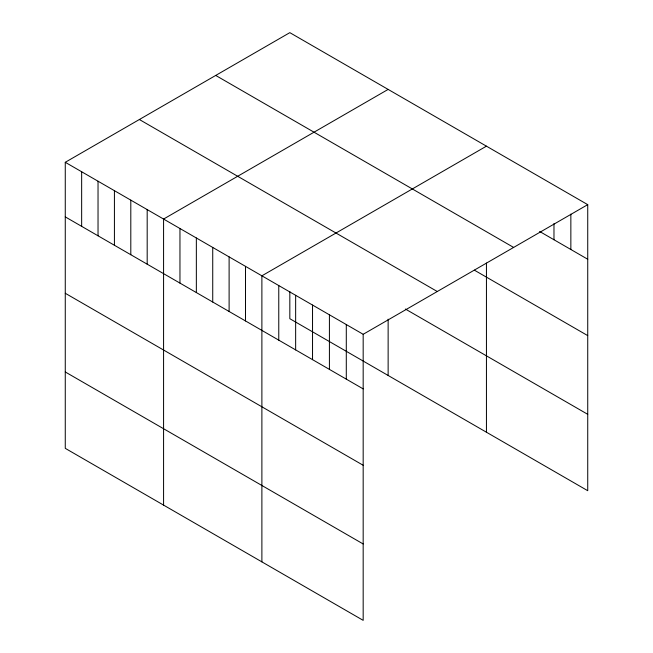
<?xml version="1.0" encoding="UTF-8"?>
<svg xmlns="http://www.w3.org/2000/svg" width="653" height="653" viewBox="0 0 653 653"><rect width="100%" height="100%" fill="white"/><g stroke="black" fill="none" stroke-linecap="round" stroke-linejoin="round"><path stroke-width="0.98" d="M65.267 162.295L363.174 334.295L363.174 620.35L65.267 448.35L65.267 162.295L289.826 32.65L587.733 204.65L587.733 490.705L289.826 318.705L289.826 291.565M388.135 89.412L163.577 219.057L163.577 505.112M486.444 146.166L261.886 275.819L261.886 561.874M363.174 334.295L587.733 204.65M539.623 231.456L587.733 259.241M215.719 75.438L513.633 247.43M474.372 270.171L587.733 335.618M139.367 119.515L437.281 291.516M405.382 309.04L587.733 414.32M65.267 216.886L363.174 388.886M65.267 293.27L363.174 465.271M65.267 371.965L363.174 543.965M570.853 214.111L570.853 249.487M553.973 223.571L553.973 239.741M486.444 263.069L486.444 432.221M388.135 319.178L388.135 375.467M346.294 324.549L346.294 379.14M329.414 314.803L329.414 369.394M312.534 305.057L312.534 359.648M295.646 295.311L295.646 349.902M278.766 285.565L278.766 340.156M245.504 266.359L245.504 320.95M229.113 256.898L229.113 311.489M212.731 247.438L212.731 302.029M196.349 237.978L196.349 292.568M179.959 228.517L179.959 283.108M147.186 209.597L147.186 264.187M130.804 200.136L130.804 254.727M114.422 190.676L114.422 245.267M98.032 181.216L98.032 235.806M81.649 171.755L81.649 226.346"/></g></svg>
